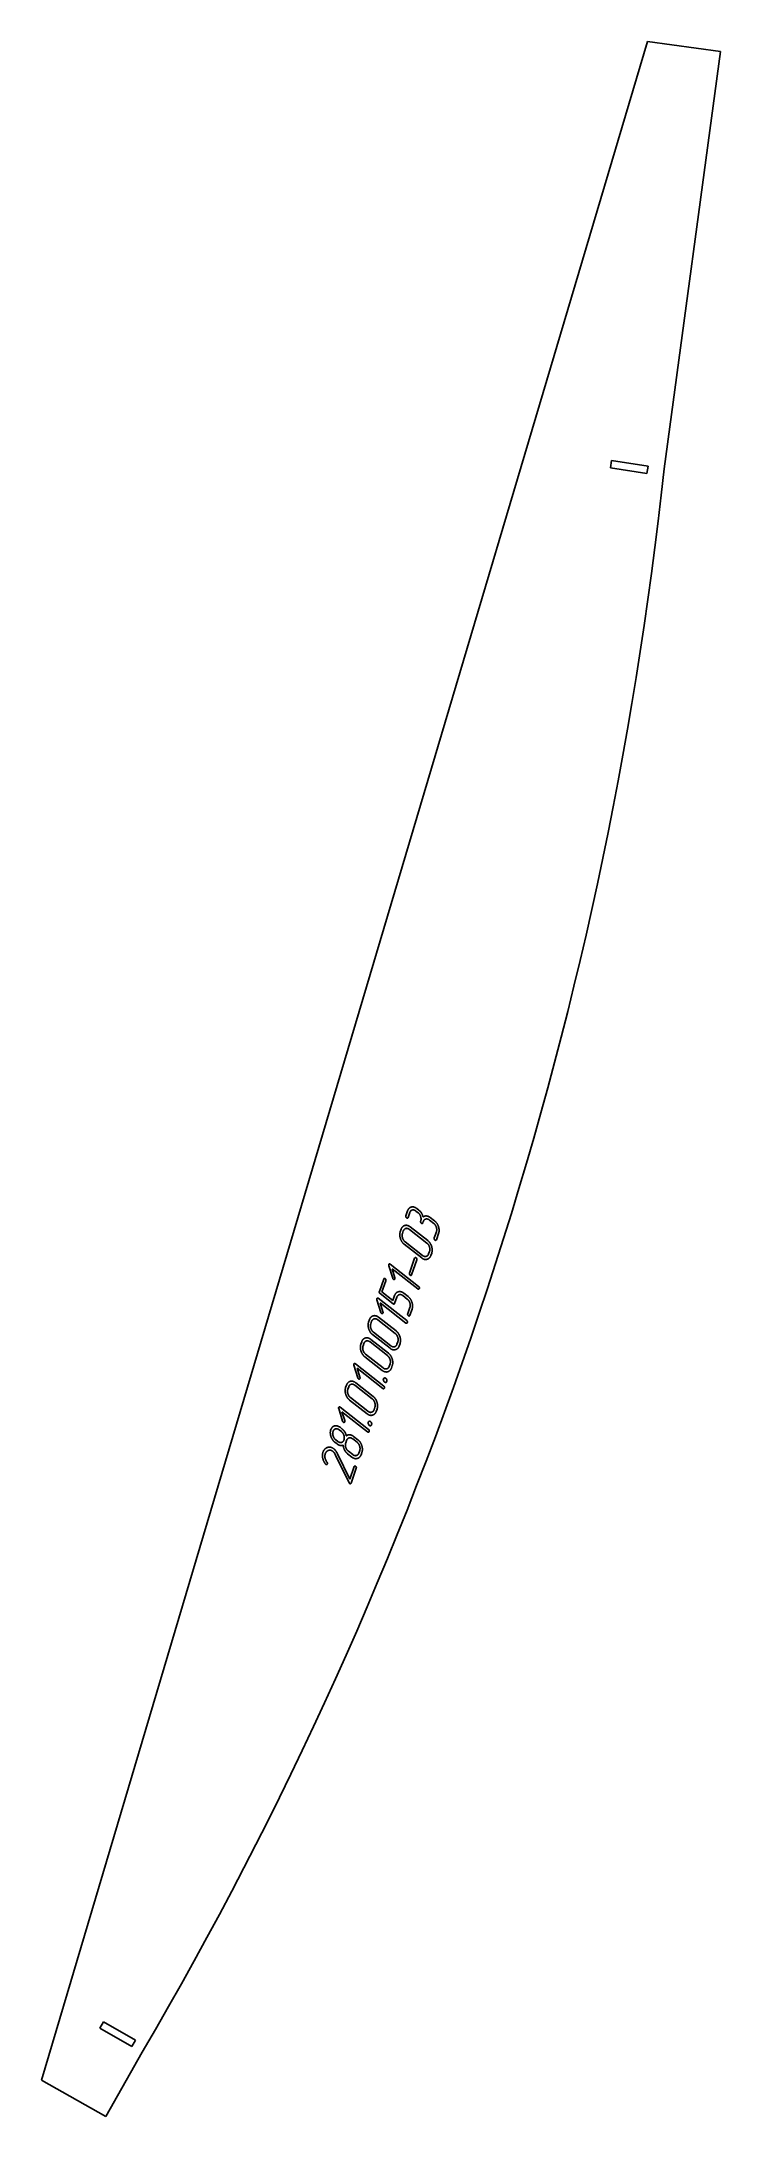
# Model space of a CAD drawing. Header units: millimetres. Extents: x 42 to 226, y 39 to 601.
import ezdxf

# ---------------------------------------------------------------- set-up
doc = ezdxf.new("R2010")
doc.units = ezdxf.units.MM
doc.linetypes.add('K5LT_BASIC', pattern=[0])
doc.layers.add('Engraving', color=7, linetype='Continuous')

msp = doc.modelspace()

# ---------------------------------------------------------------- linework, layer by layer
at = {"color": 150, "linetype": 'K5LT_BASIC', "lineweight": 25, "true_color": 0x0080ff}
for p, q in [((206.41, 601.15), (42.34, 49.17)), ((226.23, 598.46), (206.41, 601.15)), ((210.93, 485.43), (226.23, 598.46)), ((59.74, 39.31), (69.6, 56.7)), ((42.34, 49.17), (59.74, 39.31))]:
    msp.add_line(p, q, dxfattribs=at)
msp.add_arc((-853.46, 598.65), 1070.4, 329.58202, 353.92821, dxfattribs=at)
at = {"layer": 'Engraving', "color": 150, "linetype": 'K5LT_BASIC', "lineweight": 25, "true_color": 0x0080ff}
for p, q in [((196.73, 487.71), (196.42, 485.74)), ((196.42, 485.74), (206.29, 484.15)), ((206.61, 486.12), (196.73, 487.71)), ((206.29, 484.15), (206.61, 486.12)), ((141.49, 284.53), (141.02, 283.19)), ((141.61, 282.73), (142.08, 284.07)), ((143.73, 284.48), (144.32, 284.02)), ((144.56, 284.69), (143.97, 285.16)), ((144.75, 284.54), (144.56, 284.69)), ((144.87, 284.45), (144.75, 284.54)), ((144.97, 284.31), (144.87, 284.45)), ((145.62, 281.29), (145.74, 281.63)), ((147.39, 282.04), (148.57, 281.12)), ((148.81, 281.79), (147.63, 282.71)), ((139.74, 279.55), (139.5, 278.88)), ((140.33, 279.08), (140.1, 278.41)), ((140.57, 275.48), (145.3, 271.77)), ((140.81, 276.15), (145.53, 272.45)), ((146.71, 275.8), (141.98, 279.51)), ((146.94, 276.47), (142.22, 280.18)), ((149.28, 278.85), (148.7, 277.18)), ((149.29, 276.71), (149.87, 278.39)), ((144.48, 264.06), (136.8, 270.08)), ((143.39, 271.71), (141.98, 267.69)), ((142.57, 267.23), (143.98, 271.25)), ((147.18, 272.86), (147.42, 273.53)), ((147.77, 272.4), (148.01, 273.07)), ((135.01, 266.07), (133.84, 262.72)), ((134.55, 262.59), (135.61, 265.61)), ((136.39, 269.67), (137.46, 266.28)), ((137.27, 268.85), (144.24, 263.39)), ((138.04, 266.42), (137.27, 268.85)), ((133.15, 260.43), (134.22, 257.04)), ((141.24, 254.82), (133.56, 260.84)), ((134.02, 262.15), (137.57, 259.37)), ((134.8, 257.18), (134.03, 259.61)), ((134.03, 259.61), (141, 254.15)), ((137.51, 260.27), (134.55, 262.59)), ((137.98, 261.62), (137.51, 260.27)), ((137.98, 259.47), (138.57, 261.16)), ((140.21, 261.57), (141.39, 260.64)), ((141.63, 261.31), (140.45, 262.24)), ((131.16, 255.08), (130.93, 254.41)), ((131.75, 254.62), (131.52, 253.95)), ((138.13, 251.33), (133.41, 255.04)), ((138.37, 252.01), (133.64, 255.71)), ((142.11, 258.38), (141.52, 256.7)), ((142.11, 256.24), (142.7, 257.92)), ((129.06, 249.09), (128.83, 248.42)), ((129.65, 248.62), (129.42, 247.95)), ((136.03, 245.34), (131.31, 249.05)), ((136.27, 246.01), (131.54, 249.72)), ((131.99, 251.01), (136.72, 247.3)), ((132.23, 251.68), (136.95, 247.98)), ((138.6, 248.39), (138.84, 249.06)), ((139.2, 247.93), (139.43, 248.6)), ((126.94, 242.71), (128.01, 239.31)), ((135.02, 237.1), (127.34, 243.11)), ((128.58, 239.46), (127.82, 241.89)), ((127.82, 241.89), (134.79, 236.42)), ((129.89, 245.02), (134.62, 241.31)), ((130.13, 245.69), (134.85, 241.98)), ((136.5, 242.4), (136.74, 243.07)), ((137.09, 241.93), (137.33, 242.61)), ((124.95, 237.35), (124.71, 236.68)), ((125.54, 236.89), (125.3, 236.22)), ((131.92, 233.61), (127.19, 237.31)), ((132.15, 234.28), (127.43, 237.98)), ((122.82, 230.97), (123.89, 227.58)), ((130.91, 225.36), (123.23, 231.38)), ((125.78, 233.28), (130.5, 229.58)), ((126.01, 233.95), (130.74, 230.25)), ((132.39, 230.66), (132.62, 231.33)), ((132.98, 230.2), (133.22, 230.87)), ((120.59, 224.83), (120.56, 224.4)), ((120.64, 225.07), (120.59, 224.83)), ((120.71, 225.28), (120.64, 225.07)), ((122.8, 226.17), (122.45, 226.31)), ((123, 226.05), (122.8, 226.17)), ((123.55, 224.76), (122.95, 225.24)), ((123.19, 225.91), (123, 226.05)), ((123.79, 225.44), (123.19, 225.91)), ((123.7, 230.15), (130.67, 224.69)), ((124.47, 227.72), (123.7, 230.15)), ((121.77, 221.89), (122.37, 221.41)), ((122.01, 222.56), (122.61, 222.08)), ((124.97, 222.37), (124.73, 221.7)), ((125.44, 219.44), (126.63, 218.51)), ((127.8, 221.86), (126.62, 222.79)), ((128.04, 222.54), (126.85, 223.46)), ((128.28, 218.93), (128.51, 219.6)), ((128.87, 218.46), (129.1, 219.13)), ((119.24, 215.98), (119.34, 215.88)), ((121.65, 218.99), (121.82, 218.72)), ((121.82, 218.72), (122, 218.4)), ((122, 218.4), (125.62, 210.88)), ((125.81, 211.89), (122.53, 218.71)), ((125.21, 218.77), (126.39, 217.84)), ((126.99, 215.27), (125.81, 211.89)), ((126.18, 210.8), (127.58, 214.81)), ((59.12, 64.95), (58.13, 63.21)), ((58.13, 63.21), (66.83, 58.28)), ((67.82, 60.02), (59.12, 64.95)), ((66.83, 58.28), (67.82, 60.02))]:
    msp.add_line(p, q, dxfattribs=at)
for points in [[(141.02, 283.19), (140.96, 283.03), (141.04, 282.85)], [(141.04, 282.85), (141.13, 282.68), (141.2, 282.63)], [(141.2, 282.63), (141.31, 282.53), (141.44, 282.55)], [(141.44, 282.55), (141.55, 282.58), (141.61, 282.73)], [(142.5, 285.56), (141.78, 285.38), (141.49, 284.53)], [(142.08, 284.07), (142.28, 284.64), (142.76, 284.75)], [(143.97, 285.16), (143.22, 285.74), (142.5, 285.56)], [(142.76, 284.75), (143.24, 284.87), (143.73, 284.48)], [(144.32, 284.02), (144.82, 283.63), (145.02, 282.98)], [(145.26, 283.91), (145.13, 284.17), (144.97, 284.31)], [(145.03, 281.76), (144.97, 281.59), (145.06, 281.41)], [(145.02, 282.98), (145.23, 282.32), (145.03, 281.76)], [(145.06, 281.41), (145.15, 281.24), (145.21, 281.19)], [(145.21, 281.19), (145.33, 281.1), (145.45, 281.11)], [(145.68, 282.87), (145.51, 283.48), (145.26, 283.91)], [(145.45, 281.11), (145.57, 281.14), (145.62, 281.29)], [(146.58, 283.14), (146.03, 283.17), (145.68, 282.87)], [(145.74, 281.63), (145.94, 282.2), (146.42, 282.31)], [(146.42, 282.31), (146.9, 282.43), (147.39, 282.04)], [(147.63, 282.71), (147.13, 283.1), (146.58, 283.14)], [(148.57, 281.12), (149.07, 280.73), (149.27, 280.07)], [(149.86, 280.22), (149.55, 281.21), (148.81, 281.79)], [(139.5, 278.88), (139.21, 278.03), (139.54, 277.03)], [(139.54, 277.03), (139.86, 276.03), (140.57, 275.48)], [(140.75, 280.57), (140.03, 280.37), (139.74, 279.55)], [(140.1, 278.41), (139.9, 277.86), (140.11, 277.2)], [(140.11, 277.2), (140.32, 276.53), (140.81, 276.15)], [(141.01, 279.76), (140.53, 279.64), (140.33, 279.08)], [(142.22, 280.18), (141.48, 280.76), (140.75, 280.57)], [(141.98, 279.51), (141.5, 279.89), (141.01, 279.76)], [(147.41, 274.74), (147.22, 275.41), (146.71, 275.8)], [(147.99, 274.91), (147.67, 275.91), (146.94, 276.47)], [(148.7, 277.18), (148.64, 277.01), (148.72, 276.83)], [(148.72, 276.83), (148.81, 276.66), (148.87, 276.61)], [(148.87, 276.61), (148.99, 276.52), (149.12, 276.53)], [(149.12, 276.53), (149.23, 276.56), (149.29, 276.71)], [(149.27, 280.07), (149.48, 279.41), (149.28, 278.85)], [(149.87, 278.39), (150.17, 279.23), (149.86, 280.22)], [(136.39, 269.96), (136.34, 269.83), (136.39, 269.67)], [(136.55, 270.14), (136.43, 270.1), (136.39, 269.96)], [(136.8, 270.08), (136.67, 270.18), (136.55, 270.14)], [(143.57, 271.87), (143.43, 271.83), (143.39, 271.71)], [(143.8, 271.82), (143.7, 271.9), (143.57, 271.87)], [(143.97, 271.57), (143.91, 271.73), (143.8, 271.82)], [(143.98, 271.25), (144.04, 271.41), (143.97, 271.57)], [(145.3, 271.77), (146.04, 271.19), (146.77, 271.41)], [(145.53, 272.45), (146.01, 272.07), (146.5, 272.2)], [(146.5, 272.2), (147, 272.33), (147.18, 272.86)], [(146.77, 271.41), (147.5, 271.63), (147.77, 272.4)], [(147.42, 273.53), (147.61, 274.07), (147.41, 274.74)], [(148.01, 273.07), (148.3, 273.91), (147.99, 274.91)], [(135.19, 266.23), (135.06, 266.19), (135.01, 266.07)], [(135.43, 266.17), (135.32, 266.26), (135.19, 266.23)], [(135.6, 265.93), (135.53, 266.09), (135.43, 266.17)], [(135.61, 265.61), (135.66, 265.77), (135.6, 265.93)], [(137.46, 266.28), (137.58, 266.06), (137.62, 266.02)], [(137.62, 266.02), (137.75, 265.92), (137.87, 265.95)], [(137.87, 265.95), (138, 265.98), (138.05, 266.12)], [(138.05, 266.12), (138.09, 266.25), (138.04, 266.42)], [(141.98, 267.69), (141.92, 267.52), (142.01, 267.35)], [(142.01, 267.35), (142.09, 267.17), (142.16, 267.12)], [(142.16, 267.12), (142.28, 267.03), (142.4, 267.04)], [(142.4, 267.04), (142.52, 267.07), (142.57, 267.23)], [(133.15, 260.73), (133.1, 260.59), (133.15, 260.43)], [(133.31, 260.9), (133.2, 260.86), (133.15, 260.73)], [(133.56, 260.84), (133.43, 260.94), (133.31, 260.9)], [(133.84, 262.72), (133.72, 262.38), (134.02, 262.15)], [(137.57, 259.37), (137.86, 259.14), (137.98, 259.47)], [(139, 262.63), (138.27, 262.44), (137.98, 261.62)], [(138.57, 261.16), (138.77, 261.71), (139.24, 261.83)], [(140.45, 262.24), (139.72, 262.81), (139, 262.63)], [(139.24, 261.83), (139.72, 261.95), (140.21, 261.57)], [(141.39, 260.64), (141.89, 260.25), (142.1, 259.6)], [(142.67, 259.74), (142.36, 260.74), (141.63, 261.31)], [(142.1, 259.6), (142.3, 258.94), (142.11, 258.38)], [(142.7, 257.92), (142.99, 258.75), (142.67, 259.74)], [(144.24, 263.39), (144.39, 263.27), (144.5, 263.31)], [(144.67, 263.79), (144.62, 263.95), (144.48, 264.06)], [(144.5, 263.31), (144.63, 263.43), (144.65, 263.49)], [(144.65, 263.49), (144.71, 263.64), (144.67, 263.79)], [(130.93, 254.41), (130.63, 253.56), (130.96, 252.56)], [(132.18, 256.1), (131.45, 255.9), (131.16, 255.08)], [(131.52, 253.95), (131.32, 253.39), (131.53, 252.73)], [(132.43, 255.29), (131.95, 255.17), (131.75, 254.62)], [(133.64, 255.71), (132.9, 256.29), (132.18, 256.1)], [(133.41, 255.04), (132.92, 255.42), (132.43, 255.29)], [(134.22, 257.04), (134.34, 256.82), (134.39, 256.78)], [(134.39, 256.78), (134.51, 256.68), (134.63, 256.71)], [(134.63, 256.71), (134.76, 256.75), (134.81, 256.89)], [(134.81, 256.89), (134.85, 257.01), (134.8, 257.18)], [(141, 254.15), (141.16, 254.03), (141.26, 254.08)], [(141.43, 254.55), (141.38, 254.71), (141.24, 254.82)], [(141.26, 254.08), (141.39, 254.2), (141.41, 254.26)], [(141.41, 254.26), (141.47, 254.4), (141.43, 254.55)], [(141.52, 256.7), (141.46, 256.53), (141.54, 256.36)], [(141.54, 256.36), (141.63, 256.19), (141.7, 256.13)], [(141.7, 256.13), (141.81, 256.04), (141.94, 256.05)], [(141.94, 256.05), (142.06, 256.08), (142.11, 256.24)], [(128.83, 248.42), (128.53, 247.57), (128.86, 246.57)], [(130.08, 250.1), (129.35, 249.91), (129.06, 249.09)], [(129.42, 247.95), (129.22, 247.4), (129.43, 246.73)], [(130.33, 249.3), (129.85, 249.18), (129.65, 248.62)], [(131.54, 249.72), (130.8, 250.3), (130.08, 250.1)], [(131.31, 249.05), (130.82, 249.42), (130.33, 249.3)], [(130.96, 252.56), (131.28, 251.56), (131.99, 251.01)], [(131.53, 252.73), (131.74, 252.06), (132.23, 251.68)], [(136.72, 247.3), (137.46, 246.72), (138.19, 246.94)], [(136.95, 247.98), (137.43, 247.6), (137.93, 247.73)], [(137.93, 247.73), (138.42, 247.86), (138.6, 248.39)], [(138.83, 250.27), (138.64, 250.94), (138.13, 251.33)], [(138.19, 246.94), (138.93, 247.16), (139.2, 247.93)], [(139.41, 250.44), (139.09, 251.44), (138.37, 252.01)], [(138.84, 249.06), (139.03, 249.6), (138.83, 250.27)], [(139.43, 248.6), (139.72, 249.44), (139.41, 250.44)], [(126.93, 243), (126.89, 242.86), (126.94, 242.71)], [(127.1, 243.17), (126.98, 243.13), (126.93, 243)], [(127.34, 243.11), (127.21, 243.22), (127.1, 243.17)], [(128.86, 246.57), (129.18, 245.57), (129.89, 245.02)], [(129.43, 246.73), (129.64, 246.07), (130.13, 245.69)], [(134.85, 241.98), (135.33, 241.61), (135.82, 241.74)], [(135.82, 241.74), (136.32, 241.87), (136.5, 242.4)], [(136.73, 244.28), (136.54, 244.94), (136.03, 245.34)], [(136.09, 240.95), (136.82, 241.16), (137.09, 241.93)], [(137.31, 244.44), (136.99, 245.44), (136.27, 246.01)], [(136.74, 243.07), (136.93, 243.61), (136.73, 244.28)], [(137.33, 242.61), (137.62, 243.44), (137.31, 244.44)], [(124.71, 236.68), (124.42, 235.84), (124.74, 234.84)], [(125.96, 238.37), (125.24, 238.18), (124.95, 237.35)], [(125.3, 236.22), (125.11, 235.66), (125.32, 235)], [(126.22, 237.57), (125.73, 237.44), (125.54, 236.89)], [(127.43, 237.98), (126.69, 238.56), (125.96, 238.37)], [(127.19, 237.31), (126.71, 237.69), (126.22, 237.57)], [(128.01, 239.31), (128.12, 239.09), (128.17, 239.05)], [(128.17, 239.05), (128.3, 238.96), (128.42, 238.99)], [(128.42, 238.99), (128.54, 239.02), (128.59, 239.16)], [(128.59, 239.16), (128.64, 239.29), (128.58, 239.46)], [(134.62, 241.31), (135.36, 240.73), (136.09, 240.95)], [(134.79, 236.42), (134.94, 236.3), (135.05, 236.35)], [(134.95, 239.04), (134.86, 238.79), (134.99, 238.53)], [(135.21, 239.27), (135.01, 239.22), (134.95, 239.04)], [(134.99, 238.53), (135.12, 238.27), (135.22, 238.19)], [(135.21, 236.83), (135.16, 236.98), (135.02, 237.1)], [(135.05, 236.35), (135.18, 236.47), (135.2, 236.53)], [(135.2, 236.53), (135.25, 236.68), (135.21, 236.83)], [(135.57, 239.19), (135.41, 239.32), (135.21, 239.27)], [(135.22, 238.19), (135.39, 238.05), (135.58, 238.07)], [(135.82, 238.83), (135.73, 239.07), (135.57, 239.19)], [(135.58, 238.07), (135.75, 238.11), (135.84, 238.34)], [(135.84, 238.34), (135.92, 238.59), (135.82, 238.83)], [(122.82, 231.26), (122.77, 231.13), (122.82, 230.97)], [(122.98, 231.44), (122.87, 231.4), (122.82, 231.26)], [(123.23, 231.38), (123.1, 231.48), (122.98, 231.44)], [(124.74, 234.84), (125.07, 233.84), (125.78, 233.28)], [(125.32, 235), (125.52, 234.34), (126.01, 233.95)], [(131.71, 230), (132.2, 230.13), (132.39, 230.66)], [(132.62, 232.54), (132.42, 233.21), (131.92, 233.61)], [(133.19, 232.71), (132.88, 233.71), (132.15, 234.28)], [(132.62, 231.33), (132.81, 231.88), (132.62, 232.54)], [(133.22, 230.87), (133.51, 231.71), (133.19, 232.71)], [(121.73, 226.31), (121, 226.11), (120.71, 225.28)], [(121.31, 224.82), (121.11, 224.27), (121.31, 223.61)], [(121.98, 225.5), (121.5, 225.38), (121.31, 224.82)], [(122.45, 226.31), (122.08, 226.41), (121.73, 226.31)], [(122.95, 225.24), (122.46, 225.62), (121.98, 225.5)], [(124.25, 223.7), (124.06, 224.37), (123.55, 224.76)], [(124.49, 224.65), (124.22, 225.1), (123.79, 225.44)], [(123.89, 227.58), (124.01, 227.36), (124.06, 227.32)], [(124.06, 227.32), (124.18, 227.22), (124.31, 227.25)], [(124.31, 227.25), (124.43, 227.28), (124.48, 227.42)], [(124.48, 227.42), (124.52, 227.55), (124.47, 227.72)], [(130.5, 229.58), (131.25, 228.99), (131.98, 229.21)], [(130.74, 230.25), (131.22, 229.87), (131.71, 230)], [(130.84, 227.3), (130.75, 227.06), (130.88, 226.79)], [(131.1, 227.53), (130.9, 227.48), (130.84, 227.3)], [(130.88, 226.79), (131, 226.53), (131.1, 226.45)], [(131.1, 225.09), (131.05, 225.25), (130.91, 225.36)], [(130.93, 224.61), (131.06, 224.73), (131.09, 224.79)], [(131.09, 224.79), (131.14, 224.94), (131.1, 225.09)], [(131.46, 227.46), (131.3, 227.58), (131.1, 227.53)], [(131.1, 226.45), (131.28, 226.31), (131.47, 226.34)], [(131.71, 227.09), (131.61, 227.33), (131.46, 227.46)], [(131.47, 226.34), (131.64, 226.37), (131.72, 226.61)], [(131.72, 226.61), (131.81, 226.85), (131.71, 227.09)], [(131.98, 229.21), (132.71, 229.43), (132.98, 230.2)], [(118.57, 219.19), (118.33, 218.49), (118.47, 217.7)], [(119.75, 220.45), (118.91, 220.15), (118.57, 219.19)], [(119.19, 218.75), (119.3, 219.08), (119.53, 219.32)], [(119.53, 219.32), (119.76, 219.56), (120.04, 219.65)], [(121.48, 220.1), (120.64, 220.76), (119.75, 220.45)], [(120.04, 219.65), (120.64, 219.88), (121.24, 219.41)], [(120.56, 224.4), (120.57, 223.95), (120.72, 223.45)], [(120.72, 223.45), (121.09, 222.42), (121.77, 221.89)], [(121.24, 219.41), (121.47, 219.23), (121.65, 218.99)], [(121.31, 223.61), (121.52, 222.94), (122.01, 222.56)], [(122.01, 219.56), (121.77, 219.88), (121.48, 220.1)], [(122.53, 218.71), (122.26, 219.24), (122.01, 219.56)], [(122.37, 221.41), (122.8, 221.08), (123.22, 221.01)], [(122.61, 222.08), (123.1, 221.7), (123.58, 221.82)], [(123.22, 221.01), (123.65, 220.93), (124.02, 221.08)], [(123.58, 221.82), (124.06, 221.94), (124.26, 222.5)], [(124.02, 221.08), (124.13, 220.33), (124.44, 219.73)], [(124.26, 222.5), (124.45, 223.04), (124.25, 223.7)], [(124.44, 219.73), (124.75, 219.12), (125.21, 218.77)], [(124.9, 223.61), (124.76, 224.21), (124.49, 224.65)], [(124.73, 221.7), (124.54, 221.15), (124.75, 220.48)], [(124.75, 220.48), (124.95, 219.82), (125.44, 219.44)], [(125.81, 223.88), (125.26, 223.92), (124.9, 223.61)], [(125.65, 223.06), (125.17, 222.94), (124.97, 222.37)], [(126.62, 222.79), (126.13, 223.17), (125.65, 223.06)], [(126.85, 223.46), (126.36, 223.85), (125.81, 223.88)], [(128.5, 220.82), (128.3, 221.48), (127.8, 221.86)], [(129.08, 220.96), (128.77, 221.96), (128.04, 222.54)], [(128.51, 219.6), (128.71, 220.16), (128.5, 220.82)], [(129.1, 219.13), (129.4, 219.97), (129.08, 220.96)], [(130.67, 224.69), (130.83, 224.57), (130.93, 224.61)], [(118.47, 217.7), (118.62, 216.83), (119.24, 215.98)], [(119.11, 217.71), (119.02, 218.28), (119.19, 218.75)], [(119.66, 216.45), (119.2, 217.13), (119.11, 217.71)], [(119.34, 215.88), (119.47, 215.77), (119.58, 215.82)], [(119.58, 215.82), (119.7, 215.86), (119.75, 216)], [(119.76, 216.23), (119.74, 216.34), (119.66, 216.45)], [(119.75, 216), (119.77, 216.13), (119.76, 216.23)], [(126.39, 217.84), (127.13, 217.26), (127.87, 217.48)], [(126.63, 218.51), (127.1, 218.14), (127.6, 218.27)], [(127.17, 215.42), (127.04, 215.39), (126.99, 215.27)], [(127.41, 215.37), (127.3, 215.46), (127.17, 215.42)], [(127.58, 215.13), (127.51, 215.29), (127.41, 215.37)], [(127.58, 214.81), (127.64, 214.97), (127.58, 215.13)], [(127.6, 218.27), (128.09, 218.4), (128.28, 218.93)], [(127.87, 217.48), (128.6, 217.69), (128.87, 218.46)], [(125.62, 210.88), (125.66, 210.78), (125.74, 210.72)], [(125.74, 210.72), (125.87, 210.62), (126, 210.64)], [(126, 210.64), (126.14, 210.68), (126.18, 210.8)]]:
    msp.add_open_spline(points, degree=2, dxfattribs=at)

doc.saveas('drawing.dxf')
